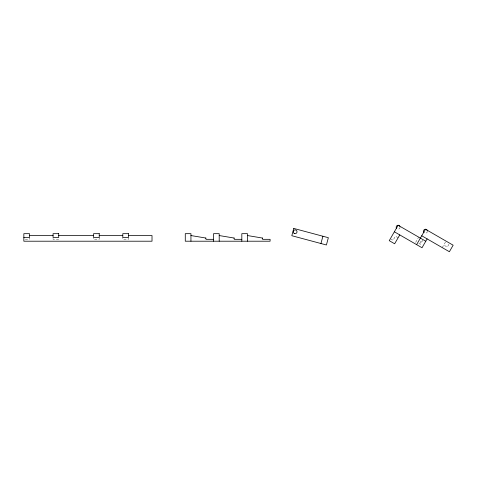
<?xml version="1.0" encoding="UTF-8"?>
<svg xmlns="http://www.w3.org/2000/svg" width="477" height="477" viewBox="0 0 477 477"><rect width="100%" height="100%" fill="white"/><g stroke="black" fill="none" stroke-linecap="round" stroke-linejoin="round"><path stroke-width="0.36" stroke-dasharray="2.38 1.79" d="M415.634 242.358L418.657 237.117M419.939 243.121L421.567 240.301M422.783 240.181L420.41 244.296L418.788 243.359M442.257 247.623L446.025 241.094M448.935 244.284L447.307 247.104L443.747 245.047M25.263 239.323L29.502 239.323L29.502 237.439M58.719 239.323L53.066 239.323L53.066 237.439M398.116 237.761L395.415 236.204L393.042 240.313L390.884 239.06M128.456 237.439L128.456 239.323L122.798 239.323L122.798 237.439M99.24 237.439L99.24 239.323L93.587 239.323L93.587 237.439M427.446 231.196A1.95 1.95 0 0 1 424.995 233.08M400.078 227.213A1.95 1.95 0 0 1 397.627 229.097"/><path stroke-width="0.72" d="M320.943 243.52L322.893 236.234M399.762 234.911L394.646 243.777L389.244 240.658L398.128 225.263L425.782 241.225M416.612 244.635L425.496 229.246L453.15 245.208L449.382 251.737L421.728 235.775M427.13 238.894L422.014 247.754L394.36 231.792M29.502 235.555L53.066 235.555M58.719 235.555L93.587 235.555M99.24 235.555L122.798 235.555M128.456 235.555L152.014 235.555L152.014 241.207L23.85 241.207L23.85 233.67L29.502 233.67L29.502 237.439L23.85 237.439M205.73 238.065L206.016 239.323L213.553 239.323M234.004 238.065L234.285 239.323L241.821 239.323M262.272 238.065L262.559 239.323L270.095 239.323L270.095 241.207L185.279 241.207L185.279 233.67L190.937 233.67L190.937 241.207M247.48 235.555L262.559 238.065M219.205 235.555L234.285 238.065M190.937 235.555L206.016 238.065M247.48 241.207L247.48 233.67L241.821 233.67L241.821 241.207M219.205 241.207L219.205 233.67L213.553 233.67L213.553 241.207M424.119 232.573A1.95 1.95 0 0 1 424.524 229.503A1.95 1.95 0 0 1 427.38 230.689M396.751 228.59A1.95 1.95 0 0 1 396.942 225.663A1.95 1.95 0 0 1 399.821 226.235M293.766 228.429L291.817 235.716L326.405 244.981L328.355 237.701L293.766 228.429M58.719 233.67L53.066 233.67L53.066 237.439L58.719 237.439L58.719 233.67M99.24 233.67L93.587 233.67L93.587 237.439L99.24 237.439L99.24 233.67M128.456 233.67L122.798 233.67L122.798 237.439L128.456 237.439L128.456 233.67M294.166 233.384A1.884 1.884 0 0 0 297.022 231.81A1.884 1.884 0 0 0 294.231 230.123A1.884 1.884 0 0 0 294.166 233.384"/></g></svg>
